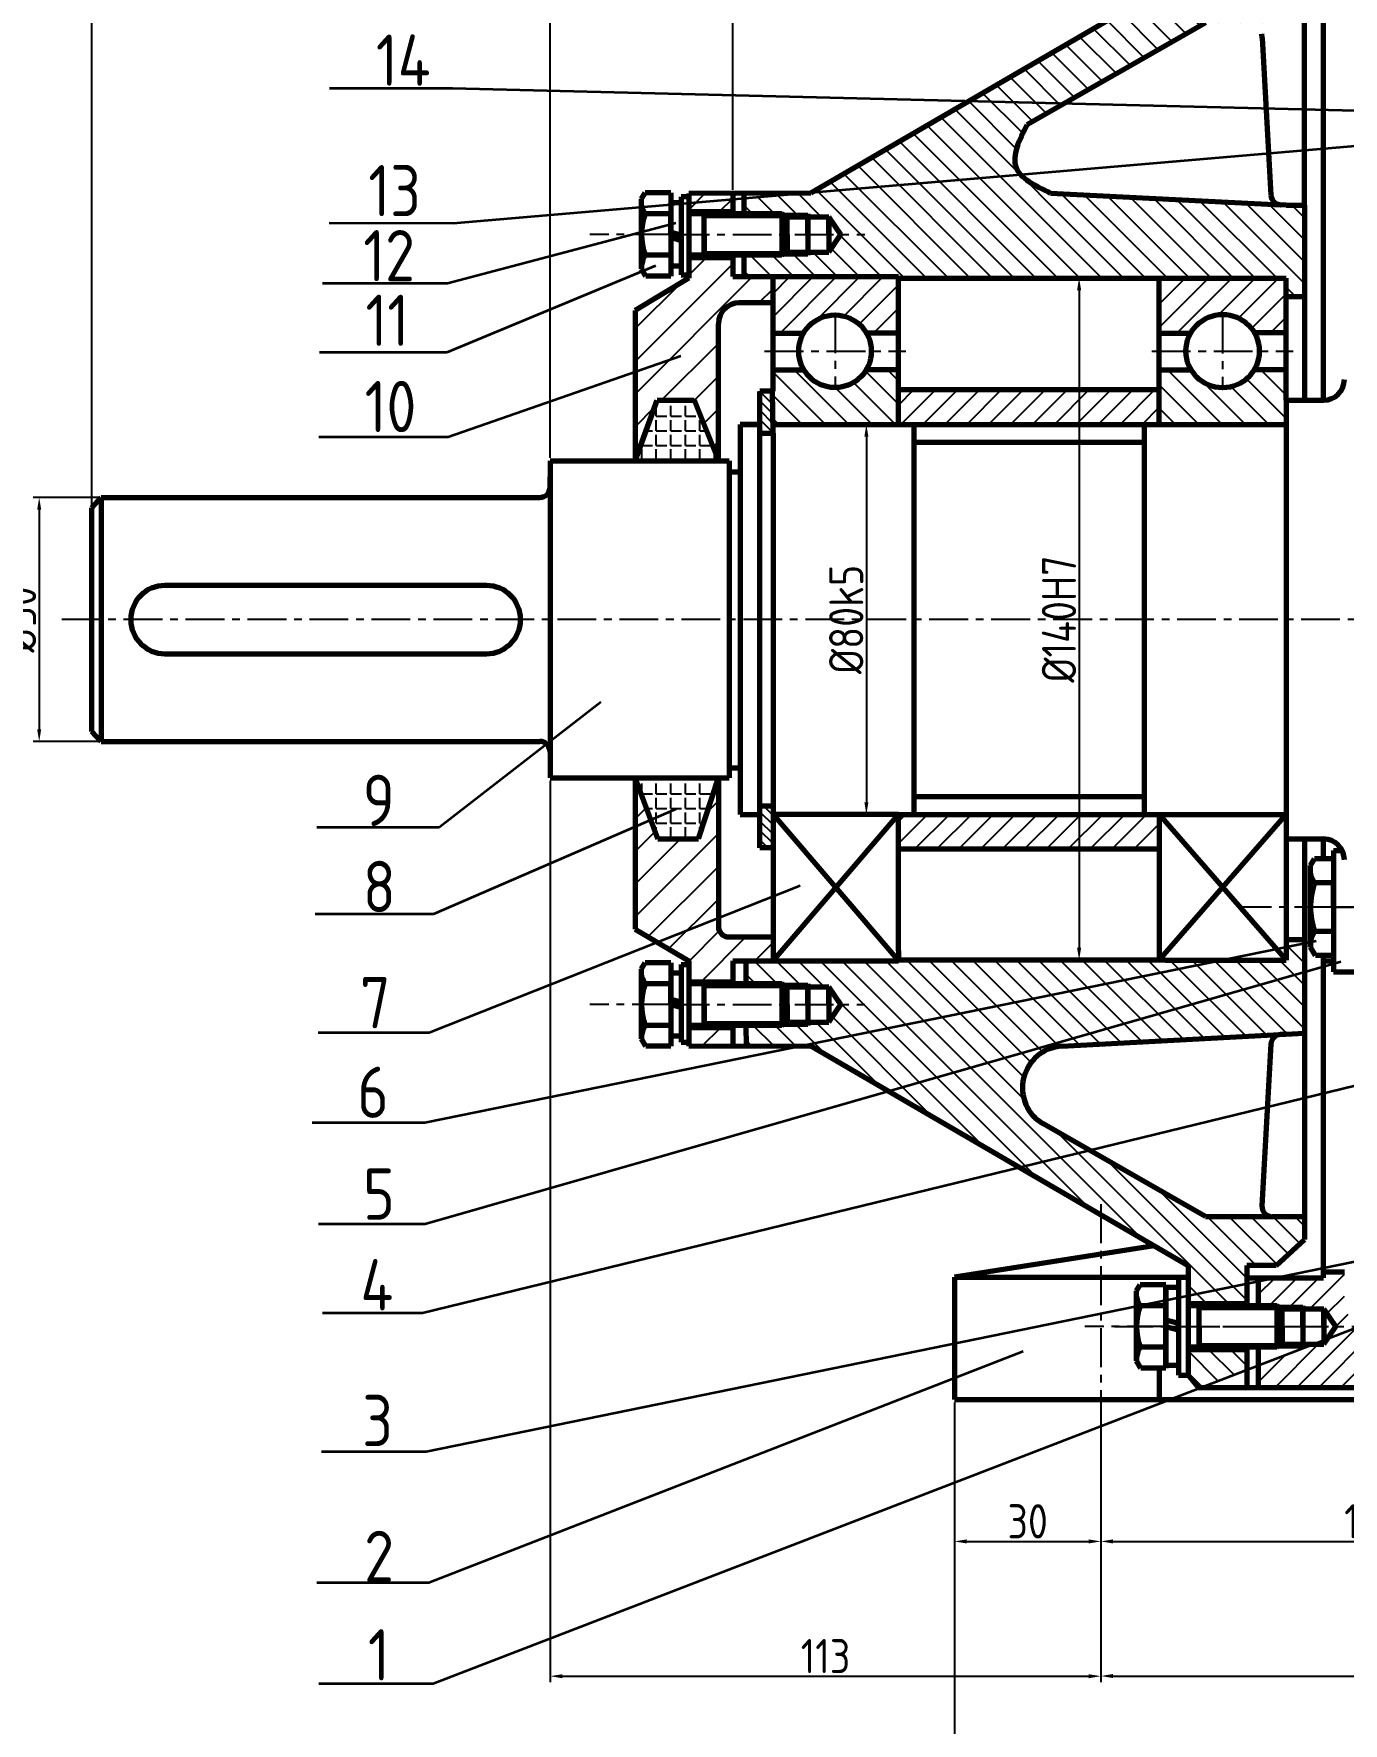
# Model space of a CAD drawing. Header units: millimetres. Extents: x -5 to 3318, y -968 to 297.
# Drawn here: x 2177.7 to 2446.1, y -537.3 to -191.3 of the extents above; entities that cross this region are included whole.
import ezdxf

# ---------------------------------------------------------------- set-up
doc = ezdxf.new("R2010")
doc.units = ezdxf.units.MM
doc.header["$LTSCALE"] = 0.25
doc.linetypes.add('CENTER', pattern=[50.8, 31.75, -6.35, 6.35, -6.35])
for name, color, linetype in [('中心线', 1, 'CENTER'), ('剖面线', 5, 'Continuous'), ('标注线', 6, 'Continuous')]:
    doc.layers.add(name, color=color, linetype=linetype)
doc.layers.add('粗实线', color=7, linetype='Continuous', lineweight=70)
doc.layers.add('细实线', color=7, linetype='Continuous', lineweight=35)
doc.styles.add('标注', font='gbenor.shx', dxfattribs={"height": 7, "bigfont": 'gbcbig.shx'})
doc.dimstyles.new('ISO-25', dxfattribs={"dimtxt": 7, "dimasz": 2.5, "dimexe": 1.25, "dimexo": 0.625, "dimtad": 1, "dimtxsty": '标注', "dimcen": 2.5, "dimadec": 0, "dimazin": 0, "dimtfac": 1, "dimtmove": 0, "dimatfit": 3, "dimfxl": 1, "dimarcsym": 0})
pattern_1 = [(0, (1960.1222, -1168.251), (0, 2.97561), [2.16408, -0.81153]), (90, (1960.1222, -1168.251), (-2.97561, 2e-16), [2.16408, -0.81153])]
pattern_2 = [(45, (1960.122, -1168.251), (-3.34739, 3.34739), [])]
pattern_3 = [(45, (1960.122, -1168.251), (-2.390993, 2.390993), [])]
pattern_4 = [(135, (1960.122, -1168.251), (-2.390993, -2.390993), [])]
pattern_5 = [(135, (1960.1222, -1168.2509), (-0.9563973, -0.9563973), [])]

# ---------------------------------------------------------------- blocks, each defined once
blk = doc.blocks.new('*D9')
at = {"layer": 'Defpoints', "color": 0, "transparency": 16777216}
for p in [(2348.83, -271.29), (2348.34, -351.16), (2348.83, -351.16)]:
    blk.add_point(p, dxfattribs=at)
at = {"layer": '标注线', "color": 0, "lineweight": -2, "transparency": 16777216}
for p, q in [((2348.21, -271.29), (2347.09, -271.29)), ((2348.34, -273.79), (2348.34, -348.66)), ((2348.21, -351.16), (2347.09, -351.16))]:
    blk.add_line(p, q, dxfattribs=at)
at = {"layer": '标注线', "color": 0, "transparency": 16777216}
for points in [[(2347.93, -273.79), (2348.76, -273.79), (2348.34, -271.29)], [(2347.93, -348.66), (2348.76, -348.66), (2348.34, -351.16)]]:
    blk.add_solid(points, dxfattribs=at)
at = {"layer": '标注线', "color": 0, "transparency": 16777216, "insert": (2344.22, -311.22), "char_height": 7, "attachment_point": 5, "rotation": 90, "style": '标注'}
blk.add_mtext('%%C80k5', dxfattribs=at)
blk = doc.blocks.new('*D10')
at = {"layer": 'Defpoints', "color": 0, "transparency": 16777216}
for p in [(2408.34, -241.3), (2391.94, -380.99), (2408.34, -380.99)]:
    blk.add_point(p, dxfattribs=at)
at = {"layer": '标注线', "color": 0, "lineweight": -2, "transparency": 16777216}
for p, q in [((2407.72, -241.3), (2390.69, -241.3)), ((2391.94, -243.8), (2391.94, -378.49)), ((2407.72, -380.99), (2390.69, -380.99))]:
    blk.add_line(p, q, dxfattribs=at)
at = {"layer": '标注线', "color": 0, "transparency": 16777216}
for points in [[(2391.52, -243.8), (2392.35, -243.8), (2391.94, -241.3)], [(2391.52, -378.49), (2392.35, -378.49), (2391.94, -380.99)]]:
    blk.add_solid(points, dxfattribs=at)
at = {"layer": '标注线', "color": 0, "transparency": 16777216, "insert": (2387.81, -311.15), "char_height": 7, "attachment_point": 5, "rotation": 90, "style": '标注'}
blk.add_mtext('%%C140H7', dxfattribs=at)
blk = doc.blocks.new('*D17')
at = {"layer": 'Defpoints', "color": 0, "transparency": 16777216}
for p in [(2191.56, -286.24), (2178.84, -336.21), (2191.56, -336.21)]:
    blk.add_point(p, dxfattribs=at)
at = {"layer": '标注线', "color": 0, "lineweight": -2, "transparency": 16777216}
for p, q in [((2190.93, -286.24), (2177.59, -286.24)), ((2178.84, -288.74), (2178.84, -333.71)), ((2190.93, -336.21), (2177.59, -336.21))]:
    blk.add_line(p, q, dxfattribs=at)
at = {"layer": '标注线', "color": 0, "transparency": 16777216}
for points in [[(2178.42, -288.74), (2179.25, -288.74), (2178.84, -286.24)], [(2178.42, -333.71), (2179.25, -333.71), (2178.84, -336.21)]]:
    blk.add_solid(points, dxfattribs=at)
at = {"layer": '标注线', "color": 0, "transparency": 16777216, "insert": (2174.71, -311.22), "char_height": 7, "attachment_point": 5, "rotation": 90, "style": '标注'}
blk.add_mtext('%%C50', dxfattribs=at)
blk = doc.blocks.new('*D18')
at = {"layer": 'Defpoints', "color": 0, "transparency": 16777216}
for p in [(2811.33, -53.99), (2189.6, -288.34), (2811.33, -292.7)]:
    blk.add_point(p, dxfattribs=at)
at = {"layer": '标注线', "color": 0, "lineweight": -2, "transparency": 16777216}
for p, q in [((2189.6, -287.72), (2189.6, -52.74)), ((2192.1, -53.99), (2808.83, -53.99)), ((2811.33, -292.08), (2811.33, -52.74))]:
    blk.add_line(p, q, dxfattribs=at)
at = {"layer": '标注线', "color": 0, "transparency": 16777216}
for points in [[(2192.1, -53.57), (2192.1, -54.41), (2189.6, -53.99)], [(2808.83, -53.57), (2808.83, -54.41), (2811.33, -53.99)]]:
    blk.add_solid(points, dxfattribs=at)
at = {"layer": '标注线', "color": 0, "transparency": 16777216, "insert": (2508.35, -49.87), "char_height": 7, "attachment_point": 5, "style": '标注'}
blk.add_mtext('623', dxfattribs=at)
blk = doc.blocks.new('*D19')
at = {"layer": 'Defpoints', "color": 0, "transparency": 16777216}
for p in [(2698.47, -69.54), (2320.95, -223.87), (2698.47, -246.26)]:
    blk.add_point(p, dxfattribs=at)
at = {"layer": '标注线', "color": 0, "lineweight": -2, "transparency": 16777216}
for p, q in [((2320.95, -223.24), (2320.95, -68.29)), ((2698.47, -245.64), (2698.47, -68.29)), ((2323.45, -69.54), (2695.97, -69.54))]:
    blk.add_line(p, q, dxfattribs=at)
at = {"layer": '标注线', "color": 0, "transparency": 16777216}
for points in [[(2323.45, -69.12), (2323.45, -69.95), (2320.95, -69.54)], [(2695.97, -69.12), (2695.97, -69.95), (2698.47, -69.54)]]:
    blk.add_solid(points, dxfattribs=at)
at = {"layer": '标注线', "color": 0, "transparency": 16777216, "insert": (2508.56, -65.41), "char_height": 7, "attachment_point": 5, "style": '标注'}
blk.add_mtext('378', dxfattribs=at)
blk = doc.blocks.new('*D23')
at = {"layer": 'Defpoints', "color": 0, "transparency": 16777216}
for p in [(2366.41, -471.01), (2396.39, -471.01), (2396.39, -500.09)]:
    blk.add_point(p, dxfattribs=at)
at = {"layer": '标注线', "color": 0, "lineweight": -2, "transparency": 16777216}
for p, q in [((2366.41, -471.64), (2366.41, -501.34)), ((2396.39, -471.64), (2396.39, -501.34)), ((2368.91, -500.09), (2393.89, -500.09))]:
    blk.add_line(p, q, dxfattribs=at)
at = {"layer": '标注线', "color": 0, "transparency": 16777216}
for points in [[(2368.91, -499.67), (2368.91, -500.51), (2366.41, -500.09)], [(2393.89, -499.67), (2393.89, -500.51), (2396.39, -500.09)]]:
    blk.add_solid(points, dxfattribs=at)
at = {"layer": '标注线', "color": 0, "transparency": 16777216, "insert": (2381.4, -495.97), "char_height": 7, "attachment_point": 5, "style": '标注'}
blk.add_mtext('30', dxfattribs=at)
blk = doc.blocks.new('*D24')
at = {"layer": 'Defpoints', "color": 0, "transparency": 16777216}
for p in [(2396.39, -471.01), (2506.18, -471.01), (2506.18, -500.09)]:
    blk.add_point(p, dxfattribs=at)
at = {"layer": '标注线', "color": 0, "lineweight": -2, "transparency": 16777216}
for p, q in [((2396.39, -471.64), (2396.39, -501.34)), ((2506.18, -471.64), (2506.18, -501.34)), ((2398.89, -500.09), (2503.68, -500.09))]:
    blk.add_line(p, q, dxfattribs=at)
at = {"layer": '标注线', "color": 0, "transparency": 16777216}
for points in [[(2398.89, -499.67), (2398.89, -500.51), (2396.39, -500.09)], [(2503.68, -499.67), (2503.68, -500.51), (2506.18, -500.09)]]:
    blk.add_solid(points, dxfattribs=at)
at = {"layer": '标注线', "color": 0, "transparency": 16777216, "insert": (2451.29, -495.97), "char_height": 7, "attachment_point": 5, "style": '标注'}
blk.add_mtext('110', dxfattribs=at)
blk = doc.blocks.new('*D25')
at = {"layer": 'Defpoints', "color": 0, "transparency": 16777216}
for p in [(2396.39, -471.64), (2596.12, -471.64), (2596.12, -527.67)]:
    blk.add_point(p, dxfattribs=at)
at = {"layer": '标注线', "color": 0, "lineweight": -2, "transparency": 16777216}
for p, q in [((2396.39, -472.26), (2396.39, -528.92)), ((2596.12, -472.26), (2596.12, -528.92)), ((2398.89, -527.67), (2593.62, -527.67))]:
    blk.add_line(p, q, dxfattribs=at)
at = {"layer": '标注线', "color": 0, "transparency": 16777216}
for points in [[(2398.89, -527.25), (2398.89, -528.08), (2396.39, -527.67)], [(2593.62, -527.25), (2593.62, -528.08), (2596.12, -527.67)]]:
    blk.add_solid(points, dxfattribs=at)
at = {"layer": '标注线', "color": 0, "transparency": 16777216, "insert": (2496.26, -523.54), "char_height": 7, "attachment_point": 5, "style": '标注'}
blk.add_mtext('200', dxfattribs=at)
blk = doc.blocks.new('*D26')
at = {"layer": 'Defpoints', "color": 0, "transparency": 16777216}
for p in [(2366.41, -471.64), (2626.03, -471.01), (2366.41, -555.25)]:
    blk.add_point(p, dxfattribs=at)
at = {"layer": '标注线', "color": 0, "lineweight": -2, "transparency": 16777216}
for p, q in [((2366.41, -472.26), (2366.41, -556.5)), ((2626.03, -471.64), (2626.03, -556.5)), ((2623.53, -555.25), (2368.91, -555.25))]:
    blk.add_line(p, q, dxfattribs=at)
at = {"layer": '标注线', "color": 0, "transparency": 16777216}
for points in [[(2368.91, -554.83), (2368.91, -555.66), (2366.41, -555.25)], [(2623.53, -554.83), (2623.53, -555.66), (2626.03, -555.25)]]:
    blk.add_solid(points, dxfattribs=at)
at = {"layer": '标注线', "color": 0, "transparency": 16777216, "insert": (2496.22, -551.12), "char_height": 7, "attachment_point": 5, "style": '标注'}
blk.add_mtext('260', dxfattribs=at)
blk = doc.blocks.new('*D37')
at = {"layer": 'Defpoints', "color": 0, "transparency": 16777216}
for p in [(2283.54, -343.65), (2396.39, -471.01), (2396.39, -527.7)]:
    blk.add_point(p, dxfattribs=at)
at = {"layer": '标注线', "color": 0, "lineweight": -2, "transparency": 16777216}
for p, q in [((2283.54, -344.27), (2283.54, -528.95)), ((2396.39, -471.64), (2396.39, -528.95)), ((2286.04, -527.7), (2393.89, -527.7))]:
    blk.add_line(p, q, dxfattribs=at)
at = {"layer": '标注线', "color": 0, "transparency": 16777216}
for points in [[(2286.04, -527.29), (2286.04, -528.12), (2283.54, -527.7)], [(2393.89, -527.29), (2393.89, -528.12), (2396.39, -527.7)]]:
    blk.add_solid(points, dxfattribs=at)
at = {"layer": '标注线', "color": 0, "transparency": 16777216, "insert": (2339.97, -523.58), "char_height": 7, "attachment_point": 5, "style": '标注'}
blk.add_mtext('113', dxfattribs=at)
blk = doc.blocks.new('*D38')
at = {"layer": 'Defpoints', "color": 0, "transparency": 16777216}
for p in [(2283.54, -186.43), (2283.54, -278.72), (2189.6, -288.34)]:
    blk.add_point(p, dxfattribs=at)
at = {"layer": '标注线', "color": 0, "lineweight": -2, "transparency": 16777216}
for p, q in [((2189.6, -287.72), (2189.6, -185.18)), ((2192.1, -186.43), (2281.04, -186.43)), ((2283.54, -278.1), (2283.54, -185.18))]:
    blk.add_line(p, q, dxfattribs=at)
at = {"layer": '标注线', "color": 0, "transparency": 16777216}
for points in [[(2192.1, -186.01), (2192.1, -186.85), (2189.6, -186.43)], [(2281.04, -186.01), (2281.04, -186.85), (2283.54, -186.43)]]:
    blk.add_solid(points, dxfattribs=at)
at = {"layer": '标注线', "color": 0, "transparency": 16777216, "insert": (2236.57, -182.31), "char_height": 7, "attachment_point": 5, "style": '标注'}
blk.add_mtext('94', dxfattribs=at)

msp = doc.modelspace()

# ---------------------------------------------------------------- hatches: boundary and pattern name
at = {"layer": '剖面线'}
h = msp.add_hatch(dxfattribs=at)
h.set_pattern_fill('ANSI31', color=256, angle=90)
h.paths.add_polyline_path([(2426.302, -153.987), (2416.309, -153.987), (2414.277, -155.943), (2414.277, -161.702), (2426.302, -161.702)])
h.paths.add_polyline_path([(2438.106, -183.315), (2432.313, -178.934), (2426.302, -178.934), (2426.302, -171.074), (2414.277, -171.074), (2414.277, -178.934), (2369.293, -205.076), (2388.805, -205.562), (2417.808, -189.005), (2430.993, -189.005, -0.0601224), (2431.5, -188.941), (2438.106, -188.941)])
edge = h.paths.add_edge_path()
edge.add_spline(control_points=[(2379.99, -220.152), (2379.523, -219.657), (2377.756, -217), (2379.679, -213.05), (2381.215, -209.896)], knot_values=[0, 0, 0, 0, 2.2491939, 11.1775533, 11.1775533, 11.1775533, 11.1775533], degree=3, periodic=0)
edge.add_line((2381.215, -209.896), (2388.805, -205.562))
edge.add_line((2388.805, -205.562), (2369.293, -205.076))
edge.add_line((2369.293, -205.076), (2337.008, -223.839))
edge.add_line((2337.008, -223.839), (2379.99, -220.152))
edge = h.paths.add_edge_path()
edge.add_line((2438.106, -226.352), (2434.341, -226.352))
edge.add_line((2434.341, -226.352), (2433.245, -226.296))
edge.add_line((2433.245, -226.296), (2386.101, -223.869))
edge.add_spline(control_points=[(2386.101, -223.869), (2383.737, -222.744), (2381.373, -221.62), (2379.99, -220.152)], knot_values=[11.1775533, 11.1775533, 11.1775533, 11.1775533, 17.8402957, 17.8402957, 17.8402957, 17.8402957], degree=3, periodic=0)
edge.add_line((2379.99, -220.152), (2337.008, -223.839))
edge.add_line((2337.008, -223.839), (2336.958, -223.869))
edge.add_line((2336.958, -223.869), (2336.653, -223.869))
edge.add_line((2336.653, -223.869), (2323.231, -225.021))
edge.add_line((2323.231, -225.021), (2323.231, -228.103))
edge.add_line((2323.231, -228.103), (2331.003, -228.103))
edge.add_line((2331.003, -228.103), (2336.37, -228.103))
edge.add_line((2336.37, -228.103), (2336.37, -228.742))
edge.add_line((2336.37, -228.742), (2340.63, -228.742))
edge.add_line((2340.63, -228.742), (2343.092, -232.363))
edge.add_line((2343.092, -232.363), (2340.63, -235.984))
edge.add_line((2340.63, -235.984), (2336.37, -235.984))
edge.add_line((2336.37, -235.984), (2336.37, -236.623))
edge.add_line((2336.37, -236.623), (2331.003, -236.623))
edge.add_line((2331.003, -236.623), (2323.231, -236.623))
edge.add_line((2323.231, -236.623), (2323.231, -241.002))
edge.add_line((2323.231, -241.002), (2354.918, -241.002))
edge.add_line((2354.918, -241.002), (2354.918, -241.305))
edge.add_line((2354.918, -241.305), (2408.342, -241.305))
edge.add_line((2408.342, -241.305), (2434.341, -241.305))
edge.add_line((2434.341, -241.305), (2434.341, -245.138))
edge.add_line((2434.341, -245.138), (2438.106, -245.138))
edge.add_line((2438.106, -245.138), (2438.106, -226.352))
h = msp.add_hatch(dxfattribs=at)
h.set_pattern_fill('ANSI31', color=256, scale=1.491)
h.set_pattern_definition(pattern_2)
h.paths.add_polyline_path([(2311.934, -223.945), (2311.934, -227.677), (2320.953, -227.677), (2320.953, -223.918)])
h = msp.add_hatch(dxfattribs=at)
h.set_pattern_fill('ANSI31', color=256, scale=1.491)
h.set_pattern_definition(pattern_2)
h.paths.add_polyline_path([(2318.022, -250.642, -0.4142136), (2322.282, -246.382), (2329.217, -246.382), (2329.217, -241.305), (2329.217, -241.002), (2320.953, -241.002), (2320.953, -237.049), (2311.934, -237.049), (2311.934, -241.305), (2300.965, -247.928), (2300.965, -278.725), (2305.472, -266.324), (2313.029, -266.324), (2318.022, -278.725)])
h = msp.add_hatch(dxfattribs=at)
h.set_pattern_fill('ANSI31', color=256, scale=1.065)
h.set_pattern_definition(pattern_3)
h.paths.add_polyline_path([(2354.918, -241.305), (2354.918, -241.002), (2329.217, -241.002), (2329.217, -241.305), (2329.217, -252.572), (2335.476, -252.572, -0.5771344), (2348.356, -252.572), (2354.918, -252.572)])
h = msp.add_hatch(dxfattribs=at)
h.set_pattern_fill('ANSI31', color=256, scale=1.065)
h.set_pattern_definition(pattern_3)
h.paths.add_polyline_path([(2427.847, -252.5), (2434.341, -252.5), (2434.341, -241.305), (2408.342, -241.305), (2408.342, -252.572), (2414.8, -252.572, -0.5808376)])
h = msp.add_hatch(dxfattribs=at)
h.set_pattern_fill('ANSI31', color=256, scale=1.065, angle=90)
h.set_pattern_definition(pattern_4)
h.paths.add_polyline_path([(2335.518, -260.087), (2329.217, -260.087), (2329.217, -264.445), (2329.135, -264.446), (2329.2, -271.287), (2354.918, -271.287), (2354.918, -260.087), (2348.314, -260.087, -0.5696389)])
h = msp.add_hatch(dxfattribs=at)
h.set_pattern_fill('ANSI31', color=256, scale=1.065, angle=90)
h.set_pattern_definition(pattern_4)
h.paths.add_polyline_path([(2434.341, -271.287), (2434.341, -266.324), (2434.341, -260.087), (2427.804, -260.087, -0.5697087), (2414.883, -260.087), (2408.342, -260.087), (2408.342, -271.287)])
h = msp.add_hatch(dxfattribs=at)
h.set_pattern_fill('ANGLE', color=256, scale=0.426)
h.set_pattern_definition(pattern_1)
h.paths.add_polyline_path([(2305.472, -266.324), (2313.029, -266.324), (2318.022, -278.725), (2300.965, -278.725)])
h = msp.add_hatch(dxfattribs=at)
h.set_pattern_fill('ANSI31', color=256, scale=0.426, angle=90)
h.set_pattern_definition(pattern_5)
h.paths.add_polyline_path([(2329.135, -264.445), (2326.512, -264.445), (2326.512, -264.671), (2326.512, -271.299), (2326.512, -273.089), (2329.217, -273.089)])
h = msp.add_hatch(dxfattribs=at)
h.set_pattern_fill('ANSI31', color=256)
h.paths.add_polyline_path([(2408.342, -271.287), (2408.342, -264.14), (2354.918, -264.14), (2354.918, -271.287)])
h = msp.add_hatch(dxfattribs=at)
h.set_pattern_fill('ANGLE', color=256, scale=0.426)
h.set_pattern_definition(pattern_1)
edge = h.paths.add_edge_path()
edge.add_line((2273.539, -343.647), (2322.456, -343.647))
edge.add_line((2300.965, -343.647), (2305.625, -356.197))
edge.add_line((2305.625, -356.197), (2313.966, -356.197))
edge.add_line((2313.966, -356.197), (2318.022, -343.647))
h = msp.add_hatch(dxfattribs=at)
h.set_pattern_fill('ANSI31', color=256, scale=1.491)
h.set_pattern_definition(pattern_2)
h.paths.add_polyline_path([(2318.022, -343.647), (2313.966, -356.197), (2305.625, -356.197), (2300.965, -343.647), (2300.965, -374.681), (2311.934, -381.143), (2311.934, -385.435), (2320.953, -385.435), (2320.953, -381.143), (2329.217, -381.143), (2329.217, -380.764), (2329.217, -376.257), (2320.152, -376.257, -0.4142136), (2318.022, -374.127)])
h = msp.add_hatch(dxfattribs=at)
h.set_pattern_fill('ANSI31', color=256, scale=0.426, angle=90)
h.set_pattern_definition(pattern_5)
h.paths.add_polyline_path([(2329.217, -349.432), (2326.512, -349.432), (2326.512, -351.162), (2326.512, -357.999), (2329.217, -357.999)])
h = msp.add_hatch(dxfattribs=at)
h.set_pattern_fill('ANSI31', color=256)
h.paths.add_polyline_path([(2408.342, -351.162), (2405.248, -351.162), (2358.068, -351.162), (2354.918, -351.162), (2354.918, -358.232), (2408.342, -358.232)])
h = msp.add_hatch(dxfattribs=at)
h.set_pattern_fill('ANSI31', color=256, angle=90)
h.paths.add_polyline_path([(2421.592, -380.99), (2409.62, -380.99), (2408.342, -380.99), (2354.918, -380.99), (2354.918, -381.143), (2323.637, -381.143), (2323.651, -385.861), (2331.003, -385.861), (2336.37, -385.861), (2336.37, -386.5), (2340.63, -386.5), (2343.092, -390.121), (2340.63, -393.742), (2336.37, -393.742), (2336.37, -394.381), (2331.003, -394.381), (2323.675, -394.381), (2323.688, -398.614), (2335.262, -398.58)])
h.paths.add_polyline_path([(2438.106, -383.505), (2438.106, -377.625), (2434.341, -378.392), (2434.341, -380.99), (2421.592, -380.99), (2335.262, -398.58), (2336.958, -398.575), (2352.966, -407.895)])
h.paths.add_polyline_path([(2438.106, -383.505), (2352.966, -407.895), (2379.763, -423.495), (2394.124, -419.995), (2384.622, -414.57, -0.747808), (2388.383, -398.664), (2438.106, -395.959)])
h.paths.add_polyline_path([(2394.124, -419.995), (2379.763, -423.495), (2414.277, -443.587), (2414.277, -449.773), (2426.302, -447.313), (2426.302, -443.587), (2432.313, -443.587), (2438.106, -438.249), (2438.106, -433.58), (2431.547, -433.58, -0.0625117), (2431.02, -433.516), (2417.808, -433.516)])
h.paths.add_polyline_path([(2426.302, -460.746), (2414.277, -460.746), (2414.277, -466.054), (2416.309, -468.533), (2417.082, -468.533), (2426.302, -464.98)])
h = msp.add_hatch(dxfattribs=at)
h.set_pattern_fill('ANSI31', color=256, scale=1.491)
h.set_pattern_definition(pattern_2)
h.paths.add_polyline_path([(2311.934, -394.807), (2311.934, -398.648), (2320.953, -398.622), (2320.953, -398.575), (2320.953, -394.807)])
h = msp.add_hatch(dxfattribs=at)
h.set_pattern_fill('ANSI31', color=256)
h.paths.add_polyline_path([(2563.269, -450.249), (2558.042, -450.249), (2552.675, -450.249), (2552.675, -449.61), (2548.415, -449.61), (2546.153, -449.61), (2546.153, -453.9, -0.4142136), (2544.153, -455.9), (2536.324, -455.9, -0.4142136), (2534.324, -453.9), (2534.324, -424.357, 0.4142136), (2532.324, -422.357), (2528.238, -422.357, 0.4142136), (2526.238, -424.357), (2526.238, -443.058), (2506.177, -443.058), (2506.177, -468.533), (2563.21, -468.533), (2563.21, -458.539)])
h.paths.add_polyline_path([(2506.177, -443.058), (2491.225, -443.058), (2491.225, -450.019, -0.4142136), (2482.705, -458.539), (2454.81, -458.539, -0.1904), (2448.987, -456.238), (2442.785, -458.628), (2442.069, -459.681), (2440.053, -459.681), (2428.659, -464.072), (2428.659, -468.533), (2506.177, -468.533)])
h.paths.add_polyline_path([(2446.29, -444.853), (2442.03, -444.853), (2442.03, -446.066), (2432.397, -446.066), (2428.659, -446.831), (2428.659, -451.8), (2432.442, -451.8), (2437.809, -451.8), (2437.809, -452.439), (2442.069, -452.439), (2444.531, -456.06), (2448.802, -456.06, -0.1996092), (2446.29, -450.019), (2446.29, -448.545)], flags=17)
h = msp.add_hatch(dxfattribs=at)
h.set_pattern_fill('ANSI31', color=256, angle=90)
h.paths.add_polyline_path([(2426.302, -448.545), (2426.302, -447.313), (2414.277, -449.773), (2414.277, -451.374), (2426.302, -451.374)])

# ---------------------------------------------------------------- linework, layer by layer
at = {"layer": '中心线'}
for p, q in [((2308.254, -232.363), (2291.646, -232.363)), ((2308.254, -232.363), (2348.043, -232.363)), ((2341.916, -248.743), (2341.916, -263.732)), ((2421.344, -248.819), (2421.344, -263.772)), ((2327.492, -256.257), (2356.421, -256.257)), ((2406.839, -256.257), (2435.768, -256.257)), ((2183.444, -311.186), (2823.573, -311.186)), ((2444.033, -370.17), (2424.685, -370.17)), ((2488.141, -370.17), (2442.231, -370.17)), ((2444.033, -370.17), (2490.387, -370.17)), ((2308.254, -390.121), (2291.646, -390.121)), ((2308.254, -390.121), (2348.043, -390.121)), ((2396.393, -431.037), (2396.393, -486.114)), ((2409.693, -456.06), (2393.085, -456.06)), ((2399.175, -456.06), (2438.925, -456.06)), ((2409.693, -456.06), (2449.482, -456.06))]:
    msp.add_line(p, q, dxfattribs=at)
at = {"layer": '剖面线'}
msp.add_line((2300.734, -278.725), (2300.965, -278.725), dxfattribs=at)
at = {"layer": '粗实线'}
for p, q in [((2414.277, -178.934), (2336.958, -223.869)), ((2442.03, -266.324), (2442.03, -178.934)), ((2438.106, -226.352), (2438.106, -183.315)), ((2417.808, -189.005), (2381.215, -209.896)), ((2429.459, -192.085), (2429.387, -191.255)), ((2429.459, -192.085), (2431.228, -224.285)), ((2302.29, -225.049), (2302.986, -223.843)), ((2308.254, -223.843), (2302.986, -223.843)), ((2308.254, -223.843), (2308.254, -240.883)), ((2311.934, -224.623), (2310.358, -224.623)), ((2310.358, -224.623), (2310.358, -240.627)), ((2336.958, -223.869), (2311.934, -223.945)), ((2311.934, -223.945), (2311.934, -241.305)), ((2320.953, -223.945), (2320.953, -228.103)), ((2323.231, -223.911), (2323.231, -228.103)), ((2386.101, -223.869), (2433.245, -226.296)), ((2302.29, -239.383), (2302.29, -225.049)), ((2308.254, -228.103), (2303.021, -228.103)), ((2310.358, -225.901), (2308.254, -225.901)), ((2308.254, -232.363), (2308.254, -228.103)), ((2308.254, -228.103), (2308.254, -236.623)), ((2311.934, -227.677), (2311.934, -237.049)), ((2311.934, -227.677), (2320.953, -227.677)), ((2331.003, -228.103), (2311.934, -228.103)), ((2315.07, -236.623), (2315.07, -228.103)), ((2332.11, -228.742), (2331.003, -228.103)), ((2331.003, -228.103), (2331.003, -236.623)), ((2336.37, -232.363), (2336.37, -228.103)), ((2336.37, -228.103), (2336.37, -236.623)), ((2434.341, -226.352), (2433.245, -226.296)), ((2434.341, -226.352), (2438.106, -226.352)), ((2438.106, -226.352), (2438.106, -266.324)), ((2308.254, -228.884), (2308.254, -234.663)), ((2332.11, -235.984), (2332.11, -228.742)), ((2332.11, -228.742), (2340.63, -228.742)), ((2340.63, -232.363), (2340.63, -228.742)), ((2340.63, -228.742), (2340.63, -235.984)), ((2343.092, -232.363), (2340.63, -228.742)), ((2308.254, -231.875), (2310.358, -232.461)), ((2308.254, -232.363), (2308.254, -235.984)), ((2308.254, -232.363), (2308.254, -235.984)), ((2308.254, -232.887), (2310.358, -233.631)), ((2315.07, -232.363), (2315.07, -236.623)), ((2332.11, -232.363), (2332.11, -235.984)), ((2336.37, -232.363), (2336.37, -232.363)), ((2340.63, -235.984), (2343.092, -232.363)), ((2308.254, -236.623), (2303.021, -236.623)), ((2331.003, -236.623), (2311.934, -236.623)), ((2311.934, -237.049), (2320.953, -237.049)), ((2320.953, -236.623), (2320.953, -241.002)), ((2323.231, -236.623), (2323.231, -241.002)), ((2332.11, -235.984), (2331.003, -236.623)), ((2332.11, -235.984), (2340.63, -235.984)), ((2311.934, -241.305), (2300.965, -247.928)), ((2303.156, -240.883), (2302.29, -239.383)), ((2308.254, -240.883), (2303.156, -240.883)), ((2310.358, -238.825), (2308.254, -238.825)), ((2310.358, -240.627), (2311.934, -240.627)), ((2320.953, -241.002), (2354.918, -241.002)), ((2329.217, -241.305), (2329.217, -241.002)), ((2329.217, -264.445), (2329.217, -241.305)), ((2354.918, -241.305), (2354.918, -241.002)), ((2354.918, -271.287), (2354.918, -241.305)), ((2354.918, -241.305), (2408.342, -241.305)), ((2408.342, -271.287), (2408.342, -241.305)), ((2408.342, -241.305), (2434.341, -241.305)), ((2434.341, -266.324), (2434.341, -241.305)), ((2438.106, -245.138), (2434.341, -245.138)), ((2300.965, -247.928), (2300.965, -278.725)), ((2329.217, -246.382), (2322.282, -246.382)), ((2318.022, -278.725), (2318.022, -250.642)), ((2328.919, -252.572), (2335.476, -252.572)), ((2354.918, -252.572), (2348.356, -252.572)), ((2408.342, -252.572), (2414.8, -252.572)), ((2434.341, -252.5), (2427.847, -252.5)), ((2328.919, -260.087), (2335.518, -260.087)), ((2354.918, -260.087), (2348.314, -260.087)), ((2408.342, -260.087), (2414.911, -260.087)), ((2434.341, -260.087), (2427.804, -260.087)), ((2300.965, -278.725), (2305.472, -266.324)), ((2305.472, -266.324), (2313.029, -266.324)), ((2313.029, -266.324), (2318.022, -278.725)), ((2329.135, -264.445), (2326.512, -264.445)), ((2326.512, -264.445), (2326.512, -264.671)), ((2326.512, -271.299), (2326.512, -264.671)), ((2329.217, -273.089), (2329.135, -264.445)), ((2329.217, -264.445), (2329.135, -264.446)), ((2354.918, -264.14), (2408.342, -264.14)), ((2434.341, -266.324), (2440.28, -266.324)), ((2434.341, -266.324), (2434.341, -380.99)), ((2440.28, -266.324), (2442.03, -266.324)), ((2322.456, -271.287), (2322.456, -351.162)), ((2326.512, -271.287), (2322.456, -271.299)), ((2322.456, -271.299), (2326.512, -271.299)), ((2326.512, -273.089), (2326.512, -271.287)), ((2326.512, -273.089), (2329.217, -273.089)), ((2326.512, -349.432), (2326.512, -273.089)), ((2329.217, -271.287), (2354.918, -271.287)), ((2329.217, -273.089), (2329.217, -349.432)), ((2354.918, -271.287), (2408.342, -271.287)), ((2358.068, -271.474), (2358.068, -351.162)), ((2405.248, -271.474), (2405.248, -351.162)), ((2408.342, -271.287), (2434.341, -271.287)), ((2358.068, -274.888), (2405.248, -274.888)), ((2283.539, -278.725), (2300.734, -278.725)), ((2283.539, -278.725), (2283.539, -343.647)), ((2300.734, -278.725), (2300.965, -278.725)), ((2300.965, -278.725), (2318.022, -278.725)), ((2318.022, -278.725), (2320.239, -278.725)), ((2320.239, -278.725), (2320.239, -343.647)), ((2283.539, -284.109), (2283.539, -281.979)), ((2320.239, -280.964), (2322.456, -280.964)), ((2189.604, -288.344), (2191.559, -286.239)), ((2191.559, -286.239), (2191.559, -336.209)), ((2191.559, -286.239), (2279.279, -286.239)), ((2279.279, -286.239), (2281.409, -286.239)), ((2189.604, -334.177), (2189.604, -288.344)), ((2270.496, -304.272), (2204.598, -304.272)), ((2204.598, -318.249), (2270.496, -318.249)), ((2191.559, -336.209), (2189.604, -334.177)), ((2191.559, -336.209), (2279.279, -336.209)), ((2279.279, -336.209), (2281.409, -336.209)), ((2320.239, -341.629), (2322.456, -341.629)), ((2283.539, -343.647), (2320.239, -343.647)), ((2300.965, -343.647), (2300.965, -374.681)), ((2300.965, -343.647), (2305.625, -356.197)), ((2313.966, -356.197), (2318.022, -343.647)), ((2318.022, -343.647), (2318.022, -374.127)), ((2326.512, -351.162), (2326.512, -349.432)), ((2326.512, -349.432), (2329.217, -349.432)), ((2326.512, -351.162), (2326.512, -349.432)), ((2329.217, -349.432), (2329.217, -357.999)), ((2405.248, -347.585), (2358.068, -347.585)), ((2322.456, -351.162), (2326.512, -351.162)), ((2326.512, -357.999), (2326.512, -351.162)), ((2354.918, -351.162), (2329.217, -351.162)), ((2329.217, -381.143), (2354.918, -351.162)), ((2329.217, -351.162), (2354.918, -381.143)), ((2354.918, -379.111), (2354.918, -351.162)), ((2354.918, -351.162), (2358.068, -351.162)), ((2358.068, -351.162), (2405.248, -351.162)), ((2405.248, -351.162), (2408.342, -351.162)), ((2408.342, -351.162), (2434.341, -351.162)), ((2408.342, -351.162), (2408.342, -380.99)), ((2408.342, -351.162), (2434.341, -380.99)), ((2408.342, -380.99), (2434.341, -351.162)), ((2305.625, -356.197), (2313.966, -356.197)), ((2434.341, -356.197), (2442.03, -356.197)), ((2438.106, -356.197), (2438.106, -438.249)), ((2442.03, -360.252), (2442.03, -356.197)), ((2329.217, -357.999), (2326.512, -357.999)), ((2329.217, -357.999), (2329.217, -380.764)), ((2354.918, -358.232), (2408.342, -358.232)), ((2444.033, -358.523), (2445.826, -358.523)), ((2444.033, -358.523), (2444.033, -383.397)), ((2439.342, -361.648), (2440.153, -360.244)), ((2439.342, -378.348), (2439.342, -361.648)), ((2444.033, -360.252), (2440.148, -360.252)), ((2444.033, -360.244), (2440.153, -360.244)), ((2444.033, -360.244), (2444.033, -380.096)), ((2444.033, -365.211), (2440.192, -365.211)), ((2444.033, -365.207), (2440.194, -365.207)), ((2442.03, -365.211), (2442.03, -365.207)), ((2444.033, -370.17), (2444.033, -364.711)), ((2444.033, -370.17), (2444.033, -365.207)), ((2444.033, -365.207), (2444.033, -375.133)), ((2444.033, -366.117), (2444.033, -372.85)), ((2444.033, -370.17), (2444.033, -374.388)), ((2444.033, -370.17), (2444.033, -374.388)), ((2300.965, -374.681), (2311.934, -381.143)), ((2320.152, -376.257), (2329.217, -376.257)), ((2434.341, -376.812), (2438.106, -376.812)), ((2444.033, -375.133), (2440.194, -375.133)), ((2444.033, -375.133), (2440.194, -375.133)), ((2354.918, -379.111), (2354.918, -381.143)), ((2440.351, -380.096), (2439.342, -378.348)), ((2444.033, -380.091), (2440.349, -380.091)), ((2444.033, -380.096), (2440.351, -380.096)), ((2442.03, -380.096), (2442.03, -380.091)), ((2442.03, -446.066), (2442.03, -380.096)), ((2302.29, -382.807), (2302.986, -381.601)), ((2302.29, -397.142), (2302.29, -382.807)), ((2308.254, -381.601), (2302.986, -381.601)), ((2308.254, -381.601), (2308.254, -398.641)), ((2308.254, -383.022), (2308.254, -383.695)), ((2310.358, -383.695), (2308.254, -383.695)), ((2308.254, -383.695), (2308.254, -396.548)), ((2310.358, -381.893), (2311.934, -381.893)), ((2310.358, -381.893), (2310.358, -397.821)), ((2311.934, -381.143), (2311.934, -398.648)), ((2320.953, -381.143), (2354.918, -381.143)), ((2320.953, -381.143), (2320.953, -385.861)), ((2323.637, -381.143), (2323.651, -385.861)), ((2329.217, -380.764), (2329.217, -381.143)), ((2408.342, -380.99), (2354.918, -380.99)), ((2409.62, -380.99), (2408.342, -380.99)), ((2409.62, -380.99), (2434.341, -380.99)), ((2442.03, -381.143), (2444.033, -381.143)), ((2444.033, -383.397), (2452.148, -383.397)), ((2308.254, -385.861), (2303.021, -385.861)), ((2308.254, -390.121), (2308.254, -385.861)), ((2308.254, -385.861), (2308.254, -394.381)), ((2308.254, -386.642), (2308.254, -392.422)), ((2311.934, -385.435), (2311.934, -394.807)), ((2311.934, -385.435), (2320.953, -385.435)), ((2331.003, -385.861), (2311.934, -385.861)), ((2315.07, -394.381), (2315.07, -385.861)), ((2332.11, -386.5), (2331.003, -385.861)), ((2331.003, -385.861), (2331.003, -394.381)), ((2332.11, -393.742), (2332.11, -386.5)), ((2332.11, -386.5), (2340.63, -386.5)), ((2336.37, -390.121), (2336.37, -385.861)), ((2336.37, -385.861), (2336.37, -394.381)), ((2340.63, -390.121), (2340.63, -386.5)), ((2340.63, -386.5), (2340.63, -393.742)), ((2343.092, -390.121), (2340.63, -386.5)), ((2308.254, -389.033), (2310.358, -389.557)), ((2308.254, -390.085), (2310.358, -390.648)), ((2308.254, -390.121), (2308.254, -393.742)), ((2308.254, -390.121), (2308.254, -393.742)), ((2315.07, -390.121), (2315.07, -394.381)), ((2332.11, -390.121), (2332.11, -393.742)), ((2336.37, -390.121), (2336.37, -390.121)), ((2340.63, -393.742), (2343.092, -390.121)), ((2308.254, -394.381), (2303.021, -394.381)), ((2331.003, -394.381), (2311.934, -394.381)), ((2320.953, -394.381), (2320.953, -398.575)), ((2323.675, -394.381), (2323.688, -398.614)), ((2332.11, -393.742), (2331.003, -394.381)), ((2332.11, -393.742), (2340.63, -393.742)), ((2303.156, -398.641), (2302.29, -397.142)), ((2308.254, -396.548), (2310.358, -396.548)), ((2308.254, -396.548), (2308.254, -397.148)), ((2310.358, -397.821), (2311.934, -397.821)), ((2311.934, -394.807), (2320.953, -394.807)), ((2388.385, -398.664), (2438.106, -395.959)), ((2434.341, -396.168), (2433.235, -396.229)), ((2308.254, -398.641), (2303.156, -398.641)), ((2311.934, -398.648), (2336.958, -398.575)), ((2320.953, -398.575), (2320.953, -398.622)), ((2336.958, -398.575), (2414.277, -443.587)), ((2431.223, -398.239), (2429.41, -431.333)), ((2417.808, -433.516), (2384.622, -414.57)), ((2417.808, -433.516), (2431.02, -433.516)), ((2438.106, -433.58), (2431.527, -433.58)), ((2432.313, -443.587), (2438.106, -438.249)), ((2407.332, -439.544), (2366.411, -445.989)), ((2366.411, -445.989), (2366.411, -471.012)), ((2366.411, -445.989), (2412.325, -445.989)), ((2412.325, -445.989), (2414.277, -445.989)), ((2412.325, -445.989), (2412.325, -466.054)), ((2414.277, -443.587), (2414.277, -466.054)), ((2432.313, -443.587), (2426.302, -443.587)), ((2426.302, -443.587), (2426.302, -448.545)), ((2426.302, -446.066), (2442.03, -446.066)), ((2428.659, -446.066), (2428.659, -451.8)), ((2442.03, -444.853), (2446.29, -444.853)), ((2403.729, -448.745), (2404.425, -447.54)), ((2403.729, -463.08), (2403.729, -448.745)), ((2409.693, -447.54), (2404.425, -447.54)), ((2409.693, -454.705), (2409.693, -447.54)), ((2409.693, -447.54), (2409.693, -448.017)), ((2409.693, -447.54), (2409.693, -464.58)), ((2409.693, -448.017), (2412.325, -448.017)), ((2426.302, -448.545), (2426.302, -451.8)), ((2409.693, -451.8), (2404.46, -451.8)), ((2409.693, -456.06), (2409.693, -451.8)), ((2409.693, -451.8), (2409.693, -460.32)), ((2409.693, -452.581), (2409.693, -458.36)), ((2414.277, -451.374), (2414.277, -460.746)), ((2414.277, -451.374), (2426.302, -451.374)), ((2432.442, -451.8), (2414.277, -451.8)), ((2416.509, -460.32), (2416.509, -451.8)), ((2433.549, -452.439), (2432.442, -451.8)), ((2432.442, -451.8), (2432.442, -460.32)), ((2433.549, -459.681), (2433.549, -452.439)), ((2433.549, -452.439), (2442.069, -452.439)), ((2437.809, -456.06), (2437.809, -451.8)), ((2437.809, -451.8), (2437.809, -460.32)), ((2442.069, -456.06), (2442.069, -452.439)), ((2442.069, -452.439), (2442.069, -459.681)), ((2444.531, -456.06), (2442.069, -452.439)), ((2409.693, -456.06), (2409.693, -454.705)), ((2409.693, -454.705), (2412.325, -455.382)), ((2409.693, -464.022), (2409.693, -456.06)), ((2409.693, -456.06), (2412.325, -456.737)), ((2409.693, -456.06), (2409.693, -459.681)), ((2409.693, -456.06), (2409.693, -459.681)), ((2416.509, -456.06), (2416.509, -460.32)), ((2433.549, -456.06), (2433.549, -459.681)), ((2437.809, -456.06), (2437.809, -456.06)), ((2442.069, -459.681), (2444.531, -456.06)), ((2433.549, -459.681), (2432.442, -460.32)), ((2433.549, -459.681), (2442.069, -459.681)), ((2404.595, -464.58), (2403.729, -463.08)), ((2409.693, -460.32), (2404.46, -460.32)), ((2432.442, -460.32), (2414.277, -460.32)), ((2414.277, -460.746), (2426.302, -460.746)), ((2426.302, -460.32), (2426.302, -468.533)), ((2428.659, -460.32), (2428.659, -468.533)), ((2409.693, -464.58), (2404.595, -464.58)), ((2408.342, -464.776), (2408.342, -464.58)), ((2408.342, -464.776), (2408.342, -471.012)), ((2412.325, -464.022), (2409.693, -464.022)), ((2409.693, -464.022), (2409.693, -464.58)), ((2412.325, -466.054), (2414.277, -466.054)), ((2414.277, -466.054), (2416.309, -468.533)), ((2416.309, -468.533), (2563.21, -468.533)), ((2366.411, -471.012), (2384.371, -471.012)), ((2384.371, -471.012), (2626.028, -471.012))]:
    msp.add_line(p, q, dxfattribs=at)
for centre, radius in [((2341.916, -256.294), 7.438), ((2421.344, -256.257), 7.51)]:
    msp.add_circle(centre, radius, dxfattribs=at)
for centre, radius, start, end in [((2433.355, -224.168), 2.13, 183.14411, 267.05281), ((2315.07, -232.363), 12.78, 160.52878, 199.47122), ((2322.282, -250.642), 4.26, 90, 180), ((2442.03, -262.064), 4.26, 270, 0), ((2281.409, -284.109), 2.13, 270, 0), ((2204.598, -311.26), 6.989, 90, 270), ((2270.496, -311.26), 6.989, 270, 90), ((2281.409, -338.339), 2.13, 0, 90), ((2442.03, -360.457), 4.26, 0, 90), ((2454.231, -370.17), 14.889, 160.52878, 199.47122), ((2320.152, -374.127), 2.13, 180, 270), ((2315.07, -390.121), 12.78, 160.52878, 199.47122), ((2433.35, -398.355), 2.13, 93.10792, 176.86354), ((2388.847, -407.171), 8.52, 93.10792, 240.27811), ((2431.537, -431.45), 2.13, 176.86354, 269.73427), ((2416.509, -456.06), 12.78, 160.52878, 199.47122)]:
    msp.add_arc(centre, radius, start, end, dxfattribs=at)
for points in [[(2381.215, -209.896), (2378.961, -218.535), (2386.101, -223.869)], [(2303.021, -228.103), (2302.29, -226.085), (2302.29, -225.858), (2302.29, -225.699), (2302.29, -225.56), (2302.29, -225.375), (2302.29, -225.17), (2302.29, -225.049)], [(2303.021, -236.623), (2302.29, -238.617), (2302.29, -238.893), (2302.29, -239.07), (2302.29, -239.383)], [(2440.194, -365.207), (2439.342, -362.856), (2439.342, -362.592), (2439.342, -362.407), (2439.342, -362.244), (2439.342, -362.029), (2439.342, -361.79), (2439.342, -361.648)], [(2440.194, -375.133), (2439.342, -377.456), (2439.342, -377.778), (2439.342, -377.984), (2439.342, -378.348)], [(2303.021, -385.861), (2302.29, -383.844), (2302.29, -383.617), (2302.29, -383.458), (2302.29, -383.318), (2302.29, -383.134), (2302.29, -382.928), (2302.29, -382.807)], [(2303.021, -394.381), (2302.29, -396.375), (2302.29, -396.652), (2302.29, -396.829), (2302.29, -397.142)], [(2404.46, -451.8), (2403.729, -449.782), (2403.729, -449.555), (2403.729, -449.396), (2403.729, -449.257), (2403.729, -449.072), (2403.729, -448.867), (2403.729, -448.745)], [(2404.46, -460.32), (2403.729, -462.314), (2403.729, -462.59), (2403.729, -462.767), (2403.729, -463.08)]]:
    msp.add_spline(points, degree=3, dxfattribs=at)
at = {"layer": '细实线'}
for p, q in [((2263.521, -202.442), (2238.335, -202.442)), ((2496.576, -208.246), (2263.521, -202.442)), ((2474.229, -212.068), (2263.696, -230.128)), ((2331.003, -228.103), (2336.37, -228.103)), ((2263.696, -230.128), (2238.269, -230.054)), ((2309.27, -230.071), (2262.485, -242.374)), ((2308.254, -235.984), (2308.254, -228.742)), ((2315.07, -228.742), (2332.11, -228.742)), ((2308.254, -232.363), (2308.254, -235.984)), ((2315.07, -235.984), (2332.11, -235.984)), ((2331.003, -236.623), (2336.37, -236.623)), ((2305.138, -238.794), (2262.381, -256.514)), ((2262.485, -242.374), (2236.882, -242.374)), ((2262.381, -256.514), (2236.303, -256.514)), ((2310.354, -257.28), (2262.667, -273.872)), ((2262.667, -273.872), (2236.144, -273.872)), ((2293.933, -328.187), (2260.803, -353.857)), ((2309.293, -350.082), (2259.657, -371.622)), ((2260.803, -353.857), (2235.712, -353.857)), ((2334.779, -365.808), (2258.717, -395.933)), ((2444.033, -374.388), (2444.033, -365.951)), ((2444.033, -370.17), (2444.033, -374.388)), ((2259.657, -371.622), (2235.407, -371.622)), ((2440.52, -377.134), (2257.855, -414.352)), ((2445.601, -381.358), (2257.96, -435.111)), ((2308.254, -393.742), (2308.254, -386.5)), ((2315.07, -386.5), (2332.11, -386.5)), ((2331.003, -385.861), (2336.37, -385.861)), ((2308.254, -390.121), (2308.254, -393.742)), ((2315.07, -393.742), (2332.11, -393.742)), ((2331.003, -394.381), (2336.37, -394.381)), ((2258.717, -395.933), (2236.032, -395.933)), ((2467.273, -402.168), (2257.362, -453.324)), ((2257.855, -414.352), (2234.784, -414.352)), ((2499.922, -432.251), (2258.141, -481.718)), ((2257.96, -435.111), (2236.057, -435.111)), ((2489.646, -440.57), (2259.579, -529.229)), ((2257.362, -453.324), (2236.865, -453.324)), ((2409.693, -459.681), (2409.693, -452.439)), ((2416.509, -452.439), (2433.549, -452.439)), ((2432.442, -451.8), (2437.809, -451.8)), ((2409.693, -456.06), (2409.693, -459.681)), ((2416.509, -459.681), (2433.549, -459.681)), ((2380.488, -461.213), (2258.671, -508.563)), ((2432.442, -460.32), (2437.809, -460.32)), ((2258.141, -481.718), (2236.658, -481.718)), ((2258.671, -508.563), (2235.735, -508.563)), ((2259.579, -529.229), (2236.169, -529.229))]:
    msp.add_line(p, q, dxfattribs=at)

# ---------------------------------------------------------------- texts
at = {"layer": '细实线', "char_height": 10.5, "attachment_point": 1, "style": '标注'}
for s, width, insert in [('14', 15.90646, (2247.835, -191.408)), ('13', 18.89754, (2246.284, -218.142)), ('12', 12.40337, (2245.246, -231.462)), ('11', 12.93811, (2245.703, -244.701)), ('10', 24.46861, (2245.521, -262.365)), ('9', 19.39732, (2245.135, -343.032)), ('8', 21.39712, (2245.155, -360.697)), ('7', 25.08692, (2244.573, -384.469)), ('6', 26.30034, (2244.013, -402.829)), ('5', 16.99966, (2245.211, -423.682)), ('4', 24.72722, (2244.673, -442.274)), ('3', 20.63387, (2245.033, -470.079)), ('2', 15.63059, (2245.441, -497.914)), ('1', 74.65748, (2246.205, -518.072))]:
    msp.add_mtext_dynamic_manual_height_columns(s, width=width, gutter_width=35, heights=[0], dxfattribs=dict(at, insert=insert))

# ---------------------------------------------------------------- dimensions: what is measured, and where the dimension line sits
at = {"layer": '标注线'}
for base, p1, p2, text, picture, middle in [((2811.326, -53.991), (2189.604, -288.344), (2811.326, -292.702), '623', '*D18', (2508.349, -53.991)), ((2698.465, -69.536), (2320.953, -223.869), (2698.465, -246.263), '378', '*D19', (2508.559, -69.536))]:
    dim = msp.add_linear_dim(base=base, p1=p1, p2=p2, text=text, dimstyle='ISO-25', dxfattribs=at)
    dim.commit()
    dim.dimension.update_dxf_attribs({"geometry": picture, "text_midpoint": middle, "dimtype": 160})
for base, p1, p2, text, picture, middle in [((2283.539, -186.431), (2189.604, -288.344), (2283.539, -278.725), '94', '*D38', (2236.571, -182.306)), ((2396.393, -527.705), (2283.539, -343.647), (2396.393, -471.012), '113', '*D37', (2339.966, -523.58)), ((2396.393, -500.091), (2366.411, -471.012), (2396.393, -471.012), '30', '*D23', (2381.402, -495.966)), ((2366.411, -555.245), (2626.028, -471.012), (2366.411, -471.637), '260', '*D26', (2496.22, -551.12)), ((2506.177, -500.091), (2396.393, -471.012), (2506.177, -471.012), '110', '*D24', (2451.285, -495.966)), ((2596.123, -527.666), (2396.393, -471.637), (2596.123, -471.637), '200', '*D25', (2496.258, -523.541))]:
    dim = msp.add_linear_dim(base=base, p1=p1, p2=p2, text=text, dimstyle='ISO-25', dxfattribs=at)
    dim.commit()
    dim.dimension.update_dxf_attribs({"geometry": picture, "text_midpoint": middle})
for base, p1, p2, text, picture, middle in [((2391.937, -380.99), (2408.342, -241.305), (2408.342, -380.99), '%%C140H7', '*D10', (2387.812, -311.147)), ((2348.342, -351.162), (2348.83, -271.287), (2348.83, -351.162), '%%C80k5', '*D9', (2344.217, -311.224))]:
    dim = msp.add_linear_dim(base=base, p1=p1, p2=p2, angle=90, text=text, dimstyle='ISO-25', dxfattribs=at)
    dim.commit()
    dim.dimension.update_dxf_attribs({"geometry": picture, "text_midpoint": middle})
dim = msp.add_linear_dim(base=(2178.836, -336.209), p1=(2191.559, -286.239), p2=(2191.559, -336.209), angle=90, text='%%C50', dimstyle='ISO-25', dxfattribs=at)
dim.commit()
dim.dimension.update_dxf_attribs({"geometry": '*D17', "text_midpoint": (2178.836, -311.224), "dimtype": 160})

doc.saveas('drawing.dxf')
